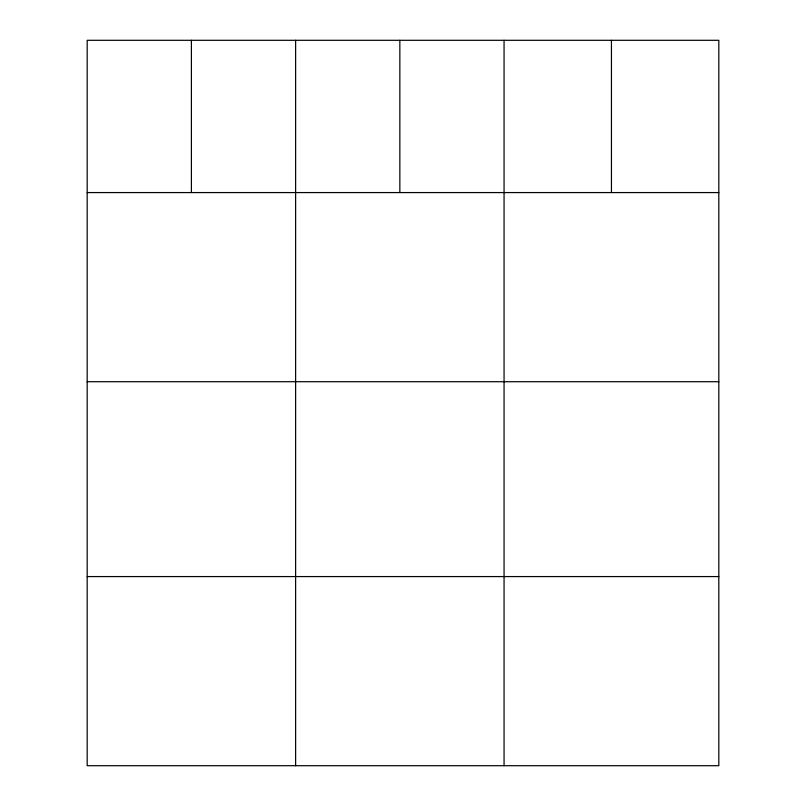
<?xml version="1.0" encoding="UTF-8"?>
<svg xmlns="http://www.w3.org/2000/svg" width="806" height="806" viewBox="0 0 806 806"><rect width="100%" height="100%" fill="white"/><g stroke="black" fill="none" stroke-linecap="round" stroke-linejoin="round"><path stroke-width="1.21" d="M718.821 381.712L718.821 40.3L87.179 40.3L87.179 765.7L718.821 765.7L718.821 381.712L87.179 381.712M87.179 192.574L718.821 192.574M87.179 576.572L718.821 576.572M611.442 40.3L611.442 192.574M504.062 40.3L504.062 765.7M399.847 40.3L399.847 192.574M295.621 40.3L295.621 765.7M191.395 40.3L191.395 192.574"/></g></svg>
